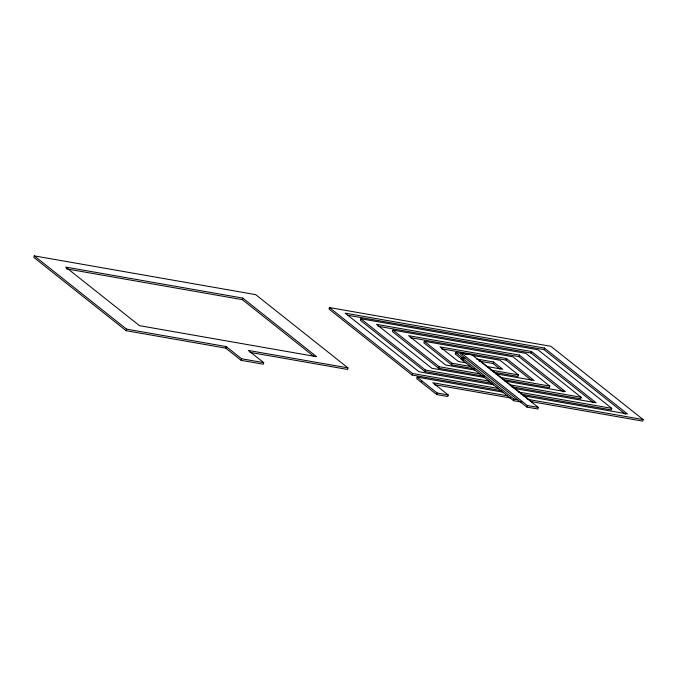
<?xml version="1.0" encoding="UTF-8"?>
<svg xmlns="http://www.w3.org/2000/svg" width="677" height="677" viewBox="0 0 677 677"><rect width="100%" height="100%" fill="white"/><g stroke="black" fill="none" stroke-linecap="round" stroke-linejoin="round"><path stroke-width="1.02" d="M347.97 367.89L255.669 294.63L34.29 255.881L33.85 257.438L126.15 330.698L225.771 348.139L241.156 360.342L263.294 364.218L263.734 362.66L248.349 350.449L347.97 367.89L347.538 369.447L249.982 352.37M126.15 330.698L126.582 329.132L34.29 255.881M225.771 348.139L226.211 346.573L126.582 329.132M313.705 356.297L242.324 299.649L242.764 298.083L65.652 267.077L139.496 325.679L316.599 356.686L242.764 298.083M241.156 360.342L241.596 358.785L226.211 346.573M530.269 401.436L642.71 421.119L643.15 419.562L550.85 346.302L329.462 307.553L329.03 309.11L412.098 375.041L501.344 390.663M521.062 394.116L611.348 409.923L611.78 408.358L537.944 349.755L360.833 318.749L360.401 320.314L425.004 371.588L492.484 383.402M511.169 386.677L580.714 398.846L581.154 397.289L525.775 353.335L392.939 330.08L392.508 331.645L438.654 368.271L484.173 376.243M412.098 375.041L412.538 373.484L329.462 307.553M503.832 379.679L549.343 387.65L549.783 386.085L512.861 356.787L424.31 341.284L423.87 342.841L451.559 364.818L474.391 368.821M502.749 392.127L417.15 377.14L416.71 378.705L436.716 394.581L447.785 396.519L448.216 394.953L432.831 382.742L507.369 395.791M421.331 382.37L421.763 380.804M425.004 371.588L425.444 370.031L360.833 318.749M438.654 368.271L439.094 366.706L392.939 330.08M436.716 394.581L437.147 393.015L417.15 377.14M451.559 364.818L451.999 363.261L424.31 341.284M462.882 353.741L455.68 352.48L455.24 354.046L463.703 360.765M461.164 353.022L460.732 354.587L526.875 407.08L537.944 409.018L538.384 407.461L472.233 354.96L461.164 353.022L527.315 405.523L538.384 407.461M521.722 402.113L513.521 400.674L461.215 359.165L461.655 357.6L465.344 358.243M499.99 369.016L493.068 363.524L493.499 361.958L476.396 358.962M531.217 380.11L505.973 360.071L506.404 358.505L439.991 346.886L458.456 361.535L465.835 362.821M563.323 391.898L518.878 356.618L519.318 355.061L408.629 335.682L445.542 364.988L475.059 370.15M472.157 355.366L499.956 360.232L518.413 374.889L517.981 376.446L494.108 372.265M513.521 400.674L513.953 399.108L461.655 357.6M593.179 402.35L531.047 353.039L531.487 351.481L376.522 324.351L431.841 368.254L484.233 377.427M526.875 407.08L527.315 405.523M625.387 414.214L543.961 349.594L544.393 348.029L345.152 313.146L418.987 371.758L493.525 384.798M347.826 315.262L543.961 349.594M66.261 268.82L242.324 299.649M378.164 326.28L531.047 353.039M410.254 337.603L518.878 356.618M441.632 348.807L505.973 360.071M464.947 354.105L467.003 354.469M478.977 361.053L493.068 363.524M461.215 359.165L463.06 359.487M486.331 366.418L502.732 369.287L493.499 361.958M451.999 363.261L470.447 366.485M490.935 370.074L518.413 374.889M495.589 373.746L534.102 380.482L506.404 358.505M439.094 366.706L479.68 373.814M500.193 377.402L549.783 386.085M504.737 381.016L565.405 391.636L519.318 355.061M425.444 370.031L488.904 381.143M509.434 384.731L581.154 397.289M514.046 388.395L596.098 402.756L531.487 351.481M412.538 373.484L498.137 388.463M518.658 392.059L611.78 408.358M523.287 395.723L627.469 413.96L544.393 348.029M527.891 399.379L643.15 419.562M434.482 384.671L510.483 397.974M513.953 399.108L517.643 399.76M241.596 358.785L263.734 362.66M437.147 393.015L448.216 394.953M480.103 360.833L532.41 402.341M455.68 352.48L463.373 358.59"/></g></svg>
